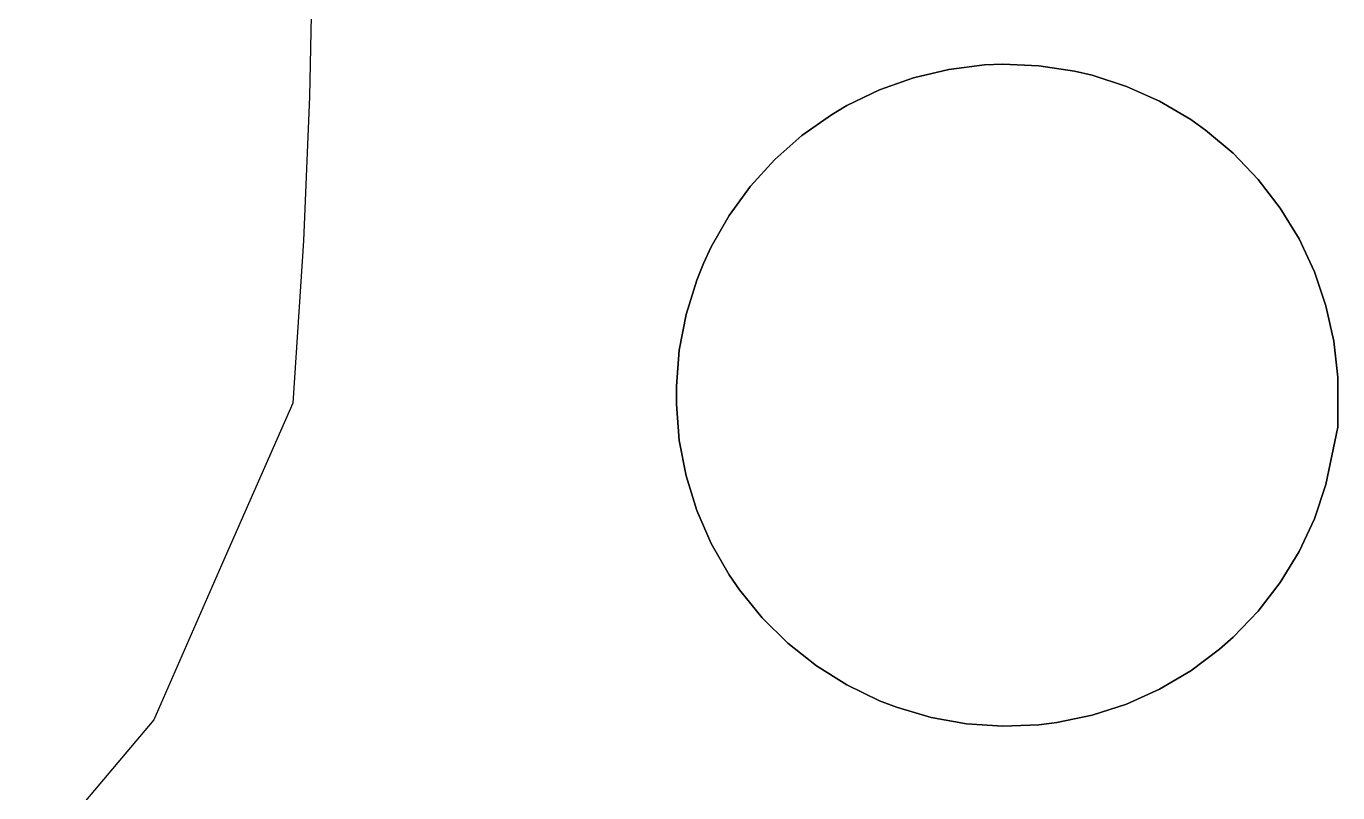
# Model space of a CAD drawing. Header units: millimetres. Extents: x 1811966 to 2218310, y 20519 to 471429.
# Drawn here: x 1891220 to 1940851, y 111528 to 140528 of the extents above; entities that cross this region are included whole.
import ezdxf

# ---------------------------------------------------------------- set-up
doc = ezdxf.new("R2010")
doc.units = ezdxf.units.MM
doc.layers.add('CLOSED_AREAS', color=7, linetype='Continuous')
doc.layers.add('REGION_HOLES', color=7, linetype='Continuous')

msp = doc.modelspace()

# ---------------------------------------------------------------- linework, layer by layer
at = {"layer": 'CLOSED_AREAS'}
msp.add_lwpolyline([(1896804.625, 196277.471), (1897994.059, 190242.644), (1898924.539, 184854.873), (1899828.065, 178770.671), (1900579.385, 172665.803), (1901119.064, 167224.987), (1901537.834, 161773.519), (1901864.164, 155631.261), (1902037.024, 149482.759), (1902061.734, 144015.296), (1901944.459, 137865.484), (1901711.309, 132402.942), (1901304.171, 126265.503), (1898607.408, 120140.15), (1896051.425, 114292.151), (1891219.681, 108558.705)], dxfattribs=at)
msp.add_lwpolyline([(1940850.949, 127251.123), (1940701.751, 128611.082), (1940405.133, 129946.661), (1939964.626, 131241.932), (1939385.494, 132481.437), (1938674.629, 133650.388), (1937840.542, 134734.839), (1936893.155, 135721.861), (1935843.77, 136599.685), (1935284.712, 136994.325), (1934106.158, 137689.137), (1932858.86, 138251.294), (1931557.699, 138674.063), (1930891.743, 138831.543), (1929539.041, 139036.337), (1928172.065, 139092.377), (1927488.326, 139064.34), (1926130.52, 138896.583), (1924799.122, 138581.749), (1923509.991, 138123.583), (1922278.507, 137527.579), (1921689.019, 137180.036), (1920571.301, 136391.063), (1919546.296, 135484.906), (1918626.217, 134472.376), (1917822.058, 133365.538), (1917143.4, 132177.608), (1916853.72, 131557.622), (1916598.332, 130922.746), (1916193.37, 129615.933), (1915933.345, 128272.744), (1915821.345, 126909.219), (1915821.345, 126224.899), (1915933.345, 124861.363), (1916193.37, 123518.185), (1916598.332, 122211.373), (1917143.4, 120956.511), (1917822.058, 119768.58), (1918209.02, 119204.179), (1919072.42, 118142.9), (1920046.42, 117182.127), (1921119.377, 116333.297), (1922278.507, 115606.54), (1923509.991, 115010.524), (1924148.296, 114763.84), (1925460.52, 114376.764), (1926807.127, 114135.104), (1928172.065, 114041.742), (1929539.041, 114097.782), (1930218.189, 114181.7), (1931557.699, 114460.056), (1932858.86, 114882.824), (1934106.158, 115444.97), (1935284.712, 116139.794), (1936380.453, 116959.003), (1936893.155, 117412.246), (1937840.542, 118399.279), (1938674.629, 119483.731), (1939385.494, 120652.681), (1939964.626, 121892.186), (1940405.133, 123187.458), (1940850.949, 125356.834)], close=True, dxfattribs=at)
at = {"layer": 'REGION_HOLES'}
msp.add_lwpolyline([(1940850.949, 125356.834), (1940405.133, 123187.458), (1939964.626, 121892.186), (1939385.494, 120652.681), (1938674.629, 119483.731), (1937840.542, 118399.279), (1936893.155, 117412.246), (1936380.453, 116959.003), (1935284.712, 116139.794), (1934106.158, 115444.97), (1932858.86, 114882.824), (1931557.699, 114460.056), (1930218.189, 114181.7), (1929539.041, 114097.782), (1928172.065, 114041.742), (1926807.127, 114135.104), (1925460.52, 114376.764), (1924148.296, 114763.84), (1923509.991, 115010.524), (1922278.507, 115606.54), (1921119.377, 116333.297), (1920046.42, 117182.127), (1919072.42, 118142.9), (1918209.02, 119204.179), (1917822.058, 119768.58), (1917143.4, 120956.511), (1916598.332, 122211.373), (1916193.37, 123518.185), (1915933.345, 124861.363), (1915821.345, 126224.899), (1915821.345, 126909.219), (1915933.345, 128272.744), (1916193.37, 129615.933), (1916598.332, 130922.746), (1916853.72, 131557.622), (1917143.4, 132177.608), (1917822.058, 133365.538), (1918626.217, 134472.376), (1919546.296, 135484.906), (1920571.301, 136391.063), (1921689.019, 137180.036), (1922278.507, 137527.579), (1923509.991, 138123.583), (1924799.122, 138581.749), (1926130.52, 138896.583), (1927488.326, 139064.34), (1928172.065, 139092.377), (1929539.041, 139036.337), (1930891.743, 138831.543), (1931557.699, 138674.063), (1932858.86, 138251.294), (1934106.158, 137689.137), (1935284.712, 136994.325), (1935843.77, 136599.685), (1936893.155, 135721.861), (1937840.542, 134734.839), (1938674.629, 133650.388), (1939385.494, 132481.437), (1939964.626, 131241.932), (1940405.133, 129946.661), (1940701.751, 128611.082), (1940850.949, 127251.123)], close=True, dxfattribs=at)

doc.saveas('drawing.dxf')
